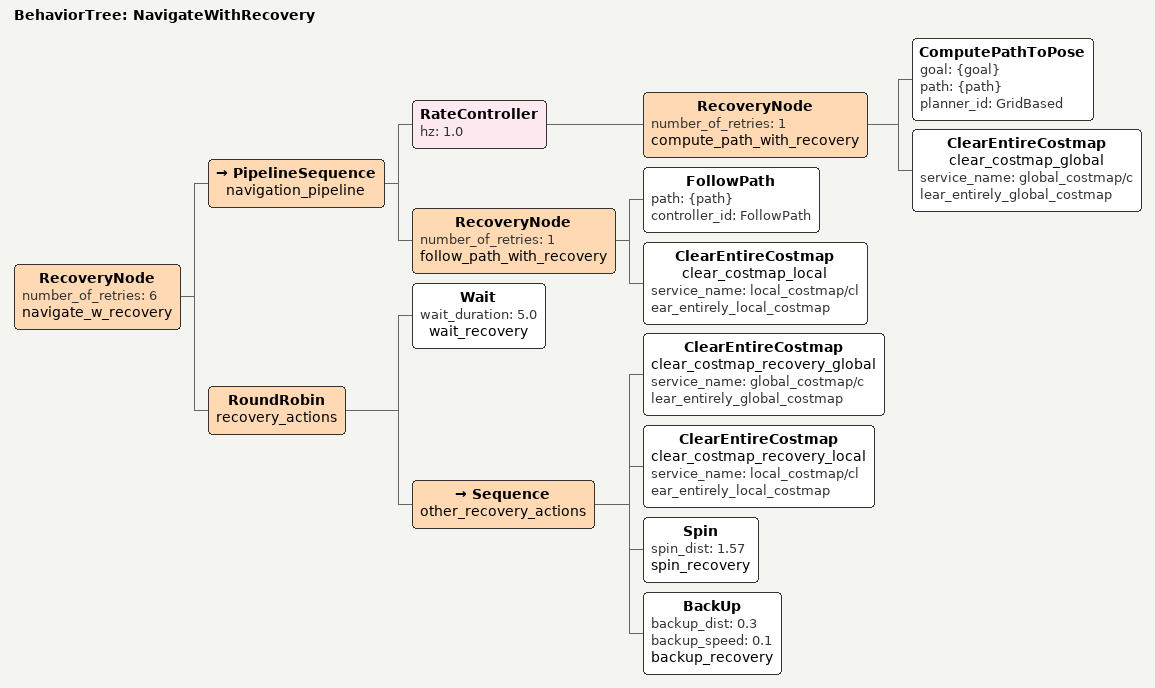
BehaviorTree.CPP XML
<root main_tree_to_execute="NavigateWithRecovery">
  <BehaviorTree ID="NavigateWithRecovery">
    <RecoveryNode number_of_retries="6" name="navigate_w_recovery">
      <PipelineSequence name="navigation_pipeline">
        <RateController hz="1.0">
          <RecoveryNode number_of_retries="1" name="compute_path_with_recovery">
            <ComputePathToPose goal="{goal}" path="{path}" planner_id="GridBased"/>
            <ClearEntireCostmap name="clear_costmap_global" service_name="global_costmap/clear_entirely_global_costmap"/>
          </RecoveryNode>
        </RateController>
        <RecoveryNode number_of_retries="1" name="follow_path_with_recovery">
          <FollowPath path="{path}" controller_id="FollowPath"/>
          <ClearEntireCostmap name="clear_costmap_local" service_name="local_costmap/clear_entirely_local_costmap"/>
        </RecoveryNode>
      </PipelineSequence>
      <!-- Custom recovery subtree that prioritizes wait -->
      <RoundRobin name="recovery_actions">
        <!-- First try wait -->
        <Wait wait_duration="5.0" name="wait_recovery"/>
        <!-- Then try other behaviors if wait doesn't resolve the issue -->
        <Sequence name="other_recovery_actions">
          <ClearEntireCostmap name="clear_costmap_recovery_global" service_name="global_costmap/clear_entirely_global_costmap"/>
          <ClearEntireCostmap name="clear_costmap_recovery_local" service_name="local_costmap/clear_entirely_local_costmap"/>
          <Spin spin_dist="1.57" name="spin_recovery"/>
          <BackUp backup_dist="0.3" backup_speed="0.1" name="backup_recovery"/>
        </Sequence>
      </RoundRobin>
    </RecoveryNode>
  </BehaviorTree>
</root>
